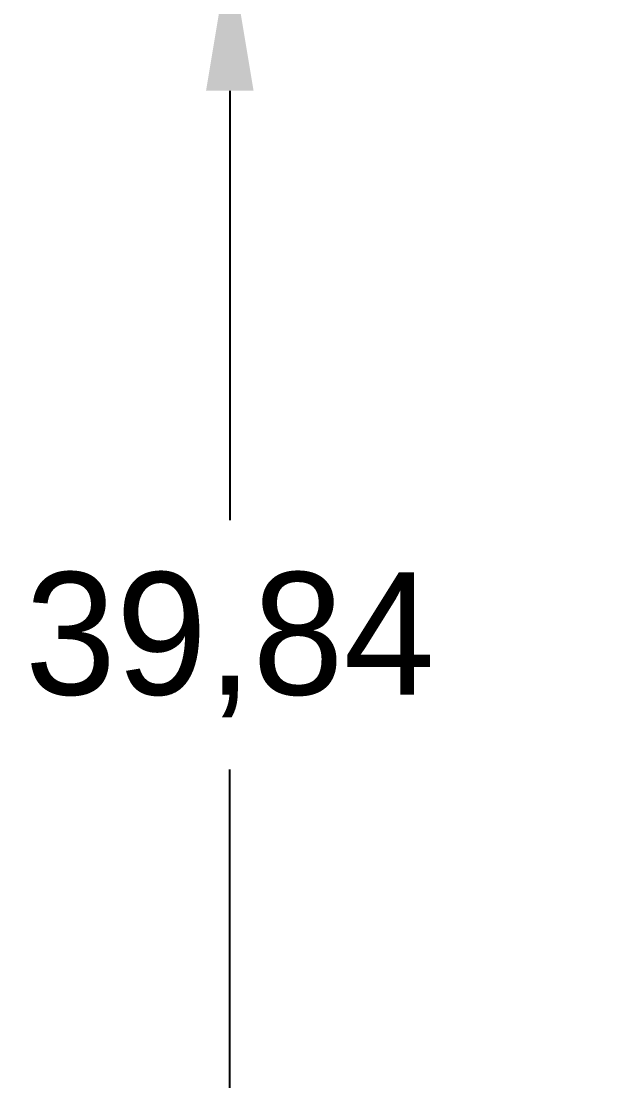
# Model space of a CAD drawing. Header units: millimetres. Extents: x 271 to 405, y 465 to 539.
# Drawn here: x 270.66 to 287.77, y 484.17 to 514.46 of the extents above; entities that cross this region are included whole.
import ezdxf

# ---------------------------------------------------------------- set-up
doc = ezdxf.new("R2010")
doc.units = ezdxf.units.MM
doc.header["$PDSIZE"] = -1
doc.dimstyles.new('ISO-25', dxfattribs={"dimtxt": 2.5, "dimasz": 2.5, "dimexe": 1.25, "dimexo": 0.625, "dimtad": 1, "dimtxsty": 'Standard', "dimcen": 2.5, "dimadec": 0, "dimazin": 0, "dimtfac": 1, "dimtmove": 0, "dimatfit": 3, "dimfxl": 1, "dimarcsym": 0})

# ---------------------------------------------------------------- blocks, each defined once
blk = doc.blocks.new('*D5')
at = {"color": 0, "lineweight": -2}
for p, q in [((316.026, 516.554), (274.623, 516.554)), ((276.623, 512.474), (276.623, 500.201)), ((276.623, 480.797), (276.623, 493.07)), ((316.026, 476.717), (274.623, 476.717))]:
    blk.add_line(p, q, dxfattribs=at)
at = {"color": 0}
for points in [[(277.303, 512.474), (275.943, 512.474), (276.623, 516.554)], [(275.943, 480.797), (277.303, 480.797), (276.623, 476.717)]]:
    blk.add_solid(points, dxfattribs=at)
at = {"layer": 'Defpoints', "color": 0}
for p in [(276.623, 516.554), (316.026, 516.554), (316.026, 476.717)]:
    blk.add_point(p, dxfattribs=at)
at = {"color": 0, "insert": (276.623, 496.635), "char_height": 3.5, "attachment_point": 5}
blk.add_mtext('39,84', dxfattribs=at)

msp = doc.modelspace()

# ---------------------------------------------------------------- dimensions: what is measured, and where the dimension line sits
dim = msp.add_linear_dim(base=(276.623, 516.554), p1=(316.026, 476.717), p2=(316.026, 516.554), angle=90, dimstyle='ISO-25', override={"dimtxt": 3.5, "dimasz": 4.08, "dimexe": 2, "dimexo": 0, "dimgap": 1.524, "dimtih": 1, "dimtoh": 1, "dimzin": 0, "dimadec": 2, "dimtzin": 0})
dim.commit()
dim.dimension.update_dxf_attribs({"geometry": '*D5', "text_midpoint": (276.623, 496.635)})

doc.saveas('drawing.dxf')
